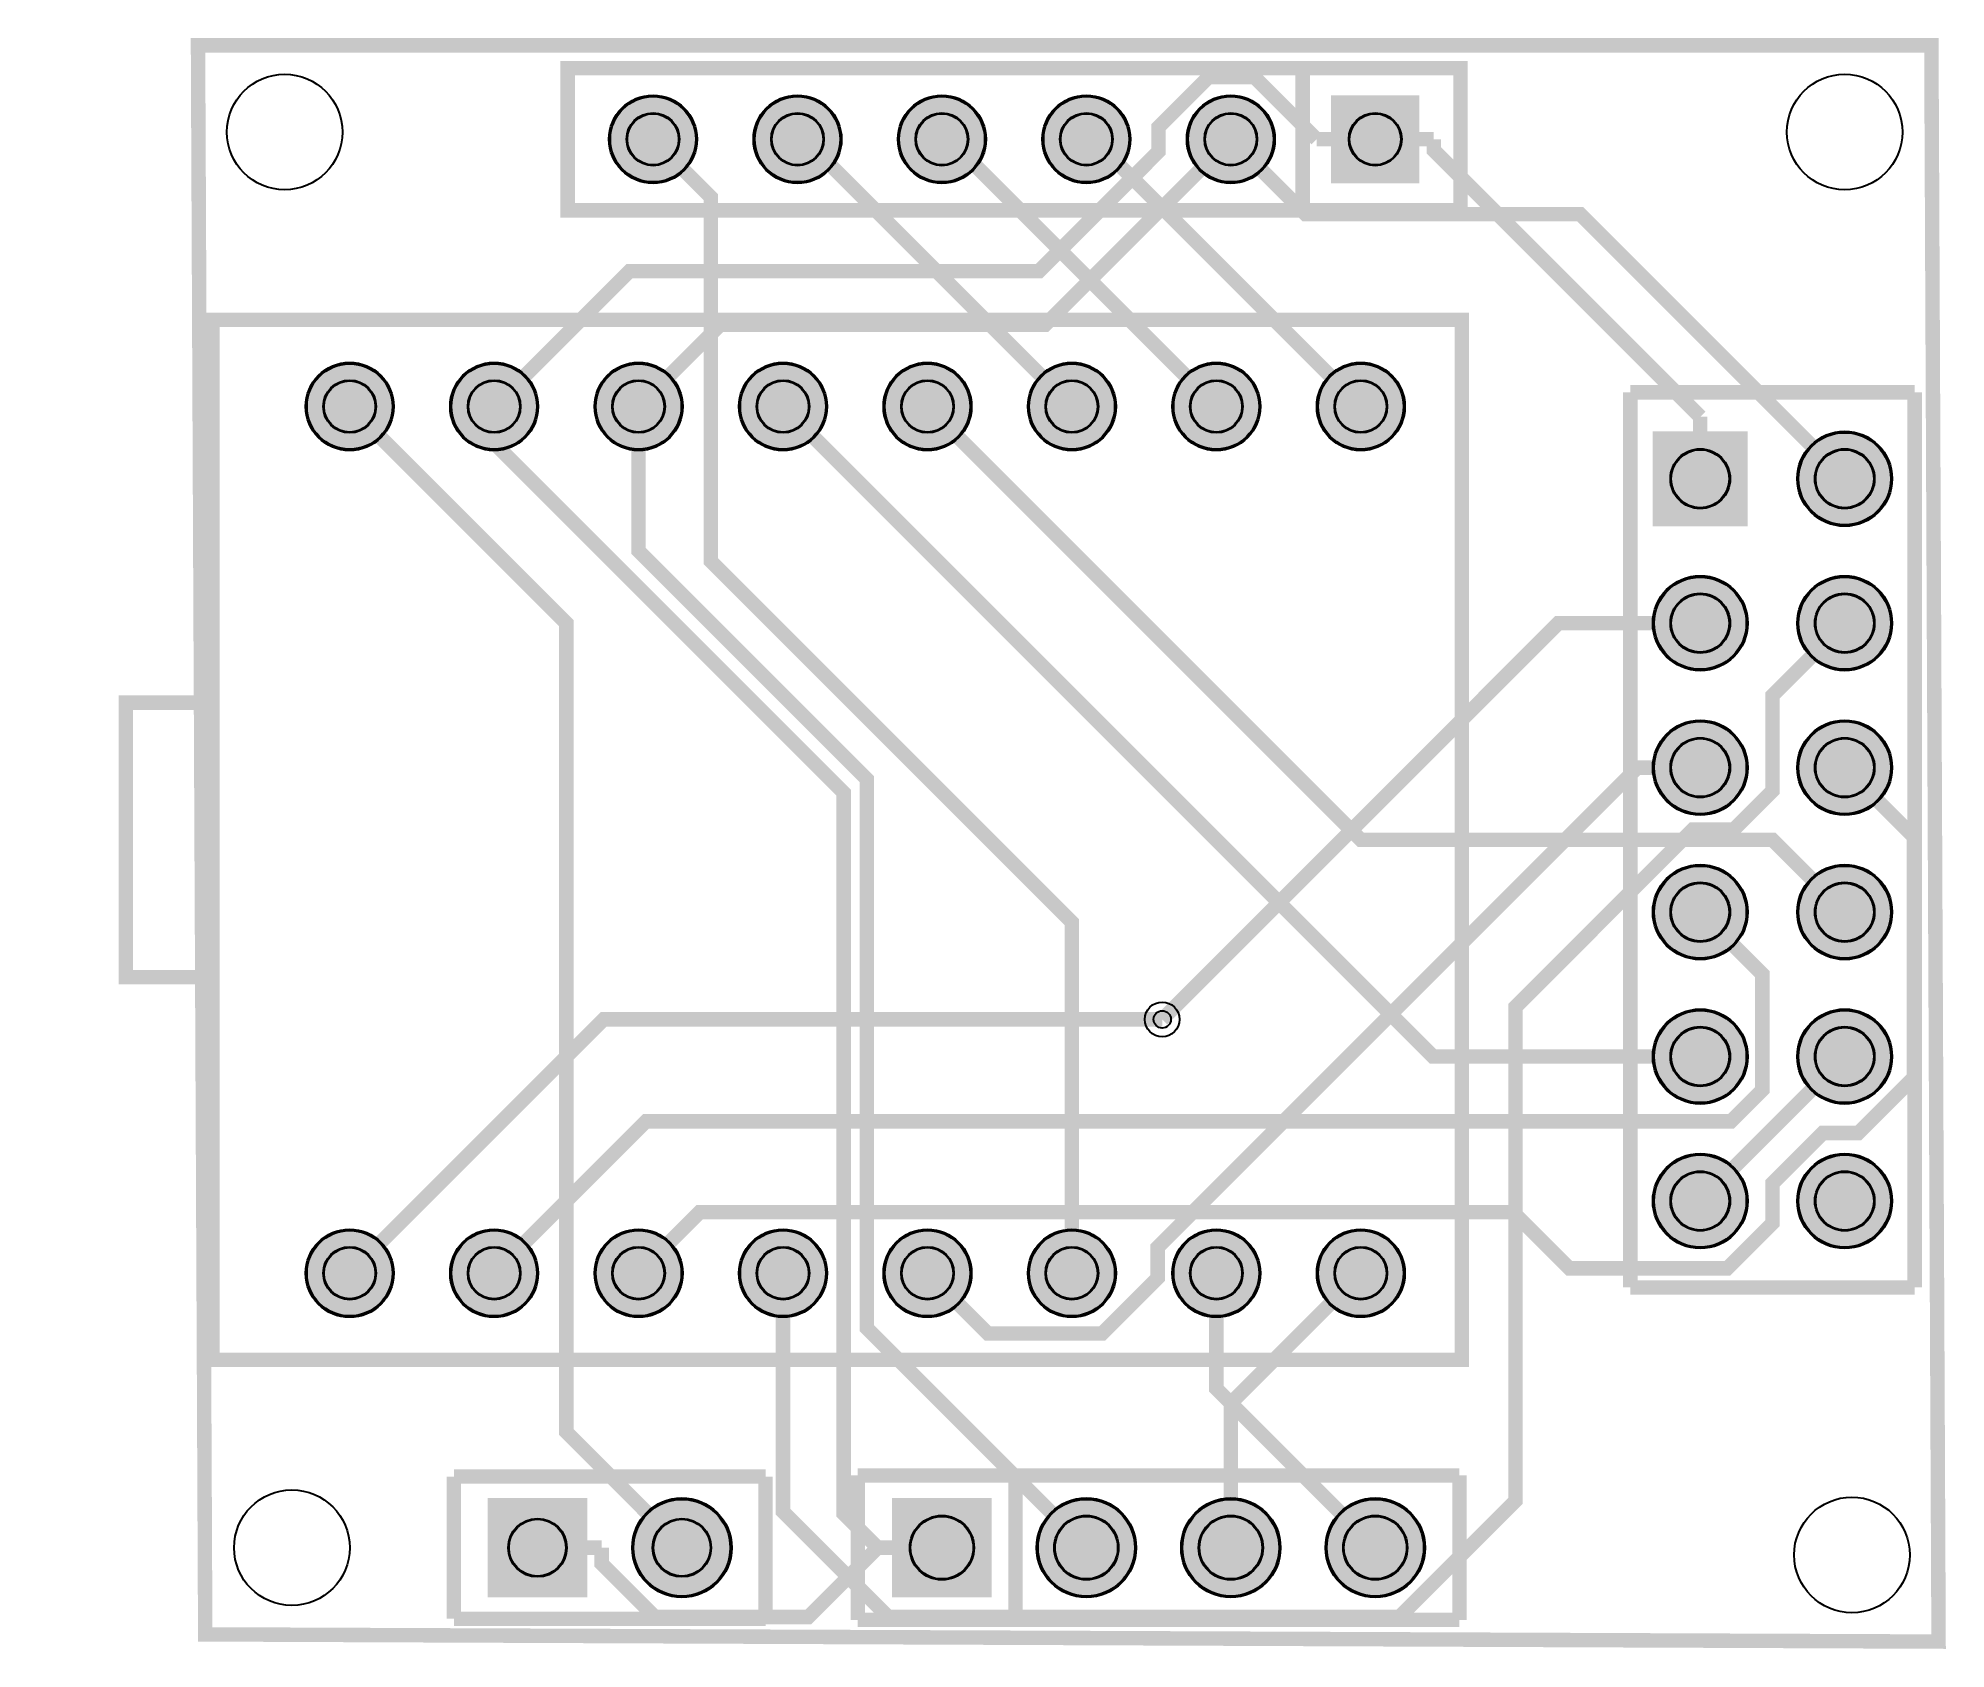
# Model space of a CAD drawing. Header units: millimetres. Extents: x 4.8 to 38.4, y 142 to 170.3.
import ezdxf

# ---------------------------------------------------------------- set-up
doc = ezdxf.new("R2010")
doc.units = ezdxf.units.MM
for name, color, linetype, true_color in [('BoardOutLine', 7, 'Continuous', 0xff00ff), ('BottomLayer', 7, 'Continuous', 0x0000ff), ('BottomSolderMaskLayer', 7, 'Continuous', 0xaa00ff), ('Hole', 7, 'Continuous', 0x222222), ('Multi-Layer', 7, 'Continuous', 0xc0c0c0), ('TopLayer', 7, 'Continuous', 0xff0000), ('TopSilkLayer', 7, 'Continuous', 0xffcc00), ('TopSolderMaskLayer', 7, 'Continuous', 0x800080)]:
    doc.layers.add(name, color=color, linetype=linetype, true_color=true_color)

msp = doc.modelspace()

# ---------------------------------------------------------------- hatches: boundary and pattern name
at = {"layer": 'BottomSolderMaskLayer'}
for points in [[(14.845631191262498, 168.52933705867417, 1), (16.3964312928627, 168.52933705867417, 1)], [(17.38563627127263, 168.52933705867417, 1), (18.936436372872834, 168.52933705867417, 1)], [(19.925641351282763, 168.52933705867417, 1), (21.476441452882966, 168.52933705867417, 1)], [(22.465646431292896, 168.52933705867417, 1), (24.0164465328931, 168.52933705867417, 1)], [(25.00565151130303, 168.52933705867417, 1), (26.55645161290323, 168.52933705867417, 1)], [(29.09644356277954, 167.7539501380079), (27.545643461179452, 167.7539501380079), (27.545643461179452, 169.30472397934034), (29.09644356277954, 169.30472397934034)], [(9.511620523241106, 163.83032766065537, 1), (11.062420624841309, 163.83032766065537, 1)], [(12.051625603251239, 163.83032766065537, 1), (13.602425704851441, 163.83032766065537, 1)], [(14.591630683261371, 163.83032766065537, 1), (16.142430784861574, 163.83032766065537, 1)], [(17.131635763271504, 163.83032766065537, 1), (18.682435864871707, 163.83032766065537, 1)], [(19.671640843281637, 163.83032766065537, 1), (21.22244094488184, 163.83032766065537, 1)], [(22.21164592329177, 163.83032766065537, 1), (23.76244602489197, 163.83032766065537, 1)], [(24.75165100330213, 163.83032766065537, 1), (26.30245110490233, 163.83032766065537, 1)], [(27.29165608331226, 163.83032766065537, 1), (28.842456184912464, 163.83032766065537, 1)], [(34.8713713549912, 163.39565460005815), (34.8713713549912, 161.72483846192551), (33.20055521685845, 161.72483846192551), (33.20055521685845, 163.39565460005815)], [(35.74067818135642, 162.5603251206503, 1), (37.411468122936306, 162.5603251206503, 1)], [(33.20067310134629, 160.02032004064006, 1), (34.87146304292617, 160.02032004064006, 1)], [(35.74067818135642, 160.02032004064006, 1), (37.411468122936306, 160.02032004064006, 1)], [(33.20067310134629, 157.48031496062993, 1), (34.87146304292617, 157.48031496062993, 1)], [(35.74067818135642, 157.48031496062993, 1), (37.411468122936306, 157.48031496062993, 1)], [(33.20067310134629, 154.9403098806198, 1), (34.87146304292617, 154.9403098806198, 1)], [(35.74067818135642, 154.9403098806198, 1), (37.411468122936306, 154.9403098806198, 1)], [(33.20067310134629, 152.40030480060966, 1), (34.87146304292617, 152.40030480060966, 1)], [(35.74067818135642, 152.40030480060966, 1), (37.411468122936306, 152.40030480060966, 1)], [(33.20067310134629, 149.86029972059941, 1), (34.87146304292617, 149.86029972059941, 1)], [(35.74067818135642, 149.86029972059941, 1), (37.411468122936306, 149.86029972059941, 1)], [(9.511620523241106, 148.59029718059435, 1), (11.062420624841309, 148.59029718059435, 1)], [(12.051625603251239, 148.59029718059435, 1), (13.602425704851441, 148.59029718059435, 1)], [(14.591630683261371, 148.59029718059435, 1), (16.142430784861574, 148.59029718059435, 1)], [(17.131635763271504, 148.59029718059435, 1), (18.682435864871707, 148.59029718059435, 1)], [(19.671640843281637, 148.59029718059435, 1), (21.22244094488184, 148.59029718059435, 1)], [(22.21164592329177, 148.59029718059435, 1), (23.76244602489197, 148.59029718059435, 1)], [(24.75165100330213, 148.59029718059435, 1), (26.30245110490233, 148.59029718059435, 1)], [(27.29165608331226, 148.59029718059435, 1), (28.842456184912464, 148.59029718059435, 1)], [(12.713640206787204, 144.63967449984239), (14.464440308387339, 144.63967449984239), (14.464440308387339, 142.88887439824214), (12.713640206787204, 142.88887439824214)], [(15.253632207264525, 143.7642875285751, 1), (17.00443230886473, 143.7642875285751, 1)], [(19.82562827175002, 144.63970065890794), (21.57645453241571, 144.63970065890794), (21.57645453241571, 142.88887439824214), (19.82562827175002, 142.88887439824214)], [(22.365646431292895, 143.7642875285751, 1), (24.1164465328931, 143.7642875285751, 1)], [(24.905651511303027, 143.7642875285751, 1), (26.656451612903233, 143.7642875285751, 1)], [(27.44565659131316, 143.7642875285751, 1), (29.196456692913365, 143.7642875285751, 1)]]:
    msp.add_hatch(color=256, dxfattribs=at).paths.add_polyline_path(points)
at = {"layer": 'Multi-Layer'}
for points in [[(14.8710312420626, 168.52933705867417, 1), (16.3710312420626, 168.52933705867417, 1)], [(17.411036322072732, 168.52933705867417, 1), (18.911036322072732, 168.52933705867417, 1)], [(19.951041402082865, 168.52933705867417, 1), (21.451041402082865, 168.52933705867417, 1)], [(22.491046482092997, 168.52933705867417, 1), (23.991046482092997, 168.52933705867417, 1)], [(25.03105156210313, 168.52933705867417, 1), (26.53105156210313, 168.52933705867417, 1)], [(29.071043942087954, 167.7793497586996), (27.571043942087954, 167.7793497586996), (27.571043942087954, 169.27932435864875), (29.071043942087954, 169.27932435864875)], [(9.537020574041208, 163.83032766065537, 1), (11.037020574041208, 163.83032766065537, 1)], [(12.07702565405134, 163.83032766065537, 1), (13.57702565405134, 163.83032766065537, 1)], [(14.617030734061473, 163.83032766065537, 1), (16.117030734061473, 163.83032766065537, 1)], [(17.157035814071605, 163.83032766065537, 1), (18.657035814071605, 163.83032766065537, 1)], [(19.697040894081738, 163.83032766065537, 1), (21.197040894081738, 163.83032766065537, 1)], [(22.23704597409187, 163.83032766065537, 1), (23.73704597409187, 163.83032766065537, 1)], [(24.77705105410223, 163.83032766065537, 1), (26.27705105410223, 163.83032766065537, 1)], [(27.317056134112363, 163.83032766065537, 1), (28.817056134112363, 163.83032766065537, 1)], [(34.84597409194839, 163.3702565405132), (34.84597409194839, 161.75024130048257), (33.22595885191777, 161.75024130048257), (33.22595885191777, 163.3702565405132)], [(35.766078232156524, 162.5603251206503, 1), (37.386068072136204, 162.5603251206503, 1)], [(33.22607315214639, 160.02032004064006, 1), (34.84606299212607, 160.02032004064006, 1)], [(35.766078232156524, 160.02032004064006, 1), (37.386068072136204, 160.02032004064006, 1)], [(33.22607315214639, 157.48031496062993, 1), (34.84606299212607, 157.48031496062993, 1)], [(35.766078232156524, 157.48031496062993, 1), (37.386068072136204, 157.48031496062993, 1)], [(33.22607315214639, 154.9403098806198, 1), (34.84606299212607, 154.9403098806198, 1)], [(35.766078232156524, 154.9403098806198, 1), (37.386068072136204, 154.9403098806198, 1)], [(33.22607315214639, 152.40030480060966, 1), (34.84606299212607, 152.40030480060966, 1)], [(35.766078232156524, 152.40030480060966, 1), (37.386068072136204, 152.40030480060966, 1)], [(33.22607315214639, 149.86029972059941, 1), (34.84606299212607, 149.86029972059941, 1)], [(35.766078232156524, 149.86029972059941, 1), (37.386068072136204, 149.86029972059941, 1)], [(9.537020574041208, 148.59029718059435, 1), (11.037020574041208, 148.59029718059435, 1)], [(12.07702565405134, 148.59029718059435, 1), (13.57702565405134, 148.59029718059435, 1)], [(14.617030734061473, 148.59029718059435, 1), (16.117030734061473, 148.59029718059435, 1)], [(17.157035814071605, 148.59029718059435, 1), (18.657035814071605, 148.59029718059435, 1)], [(19.697040894081738, 148.59029718059435, 1), (21.197040894081738, 148.59029718059435, 1)], [(22.23704597409187, 148.59029718059435, 1), (23.73704597409187, 148.59029718059435, 1)], [(24.77705105410223, 148.59029718059435, 1), (26.27705105410223, 148.59029718059435, 1)], [(27.317056134112363, 148.59029718059435, 1), (28.817056134112363, 148.59029718059435, 1)], [(12.739039878079893, 144.6142748285497), (14.439039878079711, 144.6142748285497), (14.439039878079711, 142.91427482854965), (12.739039878079893, 142.91427482854965)], [(15.279032258064627, 143.7642875285751, 1), (16.979032258064628, 143.7642875285751, 1)], [(19.85102870205742, 144.61430022860054), (21.551054102108083, 144.61430022860054), (21.551054102108083, 142.91427482854965), (19.85102870205742, 142.91427482854965)], [(22.391046482092996, 143.7642875285751, 1), (24.091046482093, 143.7642875285751, 1)], [(24.93105156210313, 143.7642875285751, 1), (26.63105156210313, 143.7642875285751, 1)], [(27.47105664211326, 143.7642875285751, 1), (29.171056642113264, 143.7642875285751, 1)]]:
    msp.add_hatch(color=256, dxfattribs=at).paths.add_polyline_path(points)
at = {"layer": 'TopSolderMaskLayer'}
for points in [[(14.845631191262498, 168.52933705867417, 1), (16.3964312928627, 168.52933705867417, 1)], [(17.38563627127263, 168.52933705867417, 1), (18.936436372872834, 168.52933705867417, 1)], [(19.925641351282763, 168.52933705867417, 1), (21.476441452882966, 168.52933705867417, 1)], [(22.465646431292896, 168.52933705867417, 1), (24.0164465328931, 168.52933705867417, 1)], [(25.00565151130303, 168.52933705867417, 1), (26.55645161290323, 168.52933705867417, 1)], [(29.09644356277954, 167.7539501380079), (27.545643461179452, 167.7539501380079), (27.545643461179452, 169.30472397934034), (29.09644356277954, 169.30472397934034)], [(9.511620523241106, 163.83032766065537, 1), (11.062420624841309, 163.83032766065537, 1)], [(12.051625603251239, 163.83032766065537, 1), (13.602425704851441, 163.83032766065537, 1)], [(14.591630683261371, 163.83032766065537, 1), (16.142430784861574, 163.83032766065537, 1)], [(17.131635763271504, 163.83032766065537, 1), (18.682435864871707, 163.83032766065537, 1)], [(19.671640843281637, 163.83032766065537, 1), (21.22244094488184, 163.83032766065537, 1)], [(22.21164592329177, 163.83032766065537, 1), (23.76244602489197, 163.83032766065537, 1)], [(24.75165100330213, 163.83032766065537, 1), (26.30245110490233, 163.83032766065537, 1)], [(27.29165608331226, 163.83032766065537, 1), (28.842456184912464, 163.83032766065537, 1)], [(34.8713713549912, 163.39565460005815), (34.8713713549912, 161.72483846192551), (33.20055521685845, 161.72483846192551), (33.20055521685845, 163.39565460005815)], [(35.74067818135642, 162.5603251206503, 1), (37.411468122936306, 162.5603251206503, 1)], [(33.20067310134629, 160.02032004064006, 1), (34.87146304292617, 160.02032004064006, 1)], [(35.74067818135642, 160.02032004064006, 1), (37.411468122936306, 160.02032004064006, 1)], [(33.20067310134629, 157.48031496062993, 1), (34.87146304292617, 157.48031496062993, 1)], [(35.74067818135642, 157.48031496062993, 1), (37.411468122936306, 157.48031496062993, 1)], [(33.20067310134629, 154.9403098806198, 1), (34.87146304292617, 154.9403098806198, 1)], [(35.74067818135642, 154.9403098806198, 1), (37.411468122936306, 154.9403098806198, 1)], [(33.20067310134629, 152.40030480060966, 1), (34.87146304292617, 152.40030480060966, 1)], [(35.74067818135642, 152.40030480060966, 1), (37.411468122936306, 152.40030480060966, 1)], [(33.20067310134629, 149.86029972059941, 1), (34.87146304292617, 149.86029972059941, 1)], [(35.74067818135642, 149.86029972059941, 1), (37.411468122936306, 149.86029972059941, 1)], [(9.511620523241106, 148.59029718059435, 1), (11.062420624841309, 148.59029718059435, 1)], [(12.051625603251239, 148.59029718059435, 1), (13.602425704851441, 148.59029718059435, 1)], [(14.591630683261371, 148.59029718059435, 1), (16.142430784861574, 148.59029718059435, 1)], [(17.131635763271504, 148.59029718059435, 1), (18.682435864871707, 148.59029718059435, 1)], [(19.671640843281637, 148.59029718059435, 1), (21.22244094488184, 148.59029718059435, 1)], [(22.21164592329177, 148.59029718059435, 1), (23.76244602489197, 148.59029718059435, 1)], [(24.75165100330213, 148.59029718059435, 1), (26.30245110490233, 148.59029718059435, 1)], [(27.29165608331226, 148.59029718059435, 1), (28.842456184912464, 148.59029718059435, 1)], [(12.713640206787204, 144.63967449984239), (14.464440308387339, 144.63967449984239), (14.464440308387339, 142.88887439824214), (12.713640206787204, 142.88887439824214)], [(15.253632207264525, 143.7642875285751, 1), (17.00443230886473, 143.7642875285751, 1)], [(19.82562827175002, 144.63970065890794), (21.57645453241571, 144.63970065890794), (21.57645453241571, 142.88887439824214), (19.82562827175002, 142.88887439824214)], [(22.365646431292895, 143.7642875285751, 1), (24.1164465328931, 143.7642875285751, 1)], [(24.905651511303027, 143.7642875285751, 1), (26.656451612903233, 143.7642875285751, 1)], [(27.44565659131316, 143.7642875285751, 1), (29.196456692913365, 143.7642875285751, 1)]]:
    msp.add_hatch(color=256, dxfattribs=at).paths.add_polyline_path(points)

# ---------------------------------------------------------------- linework, layer by layer
at = {"layer": 'BoardOutLine', "const_width": 0.25400050800101603}
msp.add_lwpolyline([(7.620015240030398, 170.1803403606807), (38.100076200152444, 170.1803403606807), (38.22707645415289, 142.11328422656845), (7.747015494031075, 142.24028448056902), (7.620015240030398, 170.1803403606807)], close=True, dxfattribs=at)
at = {"layer": 'BottomLayer', "const_width": 0.25400050800101603}
for points in [[(22.98704597409187, 148.59029718059435), (22.98704597409187, 154.76276352552702), (16.637033274066653, 161.11277622555247), (16.637033274066653, 167.51333502667012), (15.6210312420626, 168.52933705867417)], [(22.98704597409187, 163.83032766065537), (18.288036576073182, 168.52933705867417), (18.161036322072732, 168.52933705867417)], [(25.52705105410223, 163.83032766065537), (20.828041656083315, 168.52933705867417), (20.701041402082865, 168.52933705867417)], [(28.067056134112363, 163.83032766065537), (23.368046736093447, 168.52933705867417), (23.241046482092997, 168.52933705867417)], [(28.321056642113263, 168.52933705867417), (29.35026670053344, 168.52933705867417)], [(34.03606807213623, 163.64947929895868), (29.35026670053344, 168.33528067056136), (29.35026670053344, 168.52933705867417)], [(16.129032258064626, 143.7642875285751), (14.097028194056293, 145.7962915925832), (14.097028194056293, 160.02032004064006), (10.287020574041208, 163.83032766065537)], [(19.572009144018466, 143.7642875285751), (18.97358394716798, 144.36271272542558), (18.97358394716798, 157.03962407924814), (12.82702565405134, 163.18618237236478), (12.82702565405134, 163.83032766065537)], [(15.367030734061473, 163.83032766065537), (15.367030734061473, 161.2913385826772), (19.381508763017564, 157.27686055372112), (19.381508763017564, 147.62382524765053), (23.241046482092997, 143.7642875285751)], [(34.03606807213623, 162.5603251206503), (34.03606807213623, 163.64947929895868)], [(17.907035814071605, 148.59029718059435), (17.907035814071605, 144.39624079248154), (19.756921513843054, 142.5463550927102), (28.746507493015088, 142.5463550927102), (30.788671577343166, 144.5885191770384), (30.788671577343166, 153.27381254762508), (33.904241808483675, 156.3893827787656), (34.624841249682504, 156.3893827787656), (35.306070612141184, 157.0706121412244), (35.306070612141184, 158.750317500635), (36.576073152146364, 160.02032004064006)], [(34.03606807213623, 160.02032004064006), (31.54076708153434, 160.02032004064006), (24.574549149098402, 153.05410210820423)], [(20.447040894081738, 148.59029718059435), (21.506985013970052, 147.53035306070615), (23.518669037337986, 147.53035306070615), (24.49555499111011, 148.50723901447805), (24.49555499111011, 149.04749809499629), (32.92837185674375, 157.48031496062993), (34.03606807213623, 157.48031496062993)], [(34.03606807213623, 149.86029972059941), (36.576073152146364, 152.40030480060966)], [(28.321056642113263, 143.7642875285751), (25.52705105410223, 146.55829311658624), (25.52705105410223, 148.59029718059435)], [(20.701041402082865, 143.7642875285751), (19.572009144018466, 143.7642875285751)]]:
    msp.add_lwpolyline(points, dxfattribs=at)
at = {"layer": 'BottomSolderMaskLayer'}
for centre, radius in [((15.6210312420626, 168.52933705867417), 0.7754000508001018), ((18.161036322072732, 168.52933705867417), 0.7754000508001018), ((20.701041402082865, 168.52933705867417), 0.7754000508001018), ((23.241046482092997, 168.52933705867417), 0.7754000508001018), ((25.78105156210313, 168.52933705867417), 0.7754000508001018), ((15.6210312420626, 168.52933705867417), 0.4652531606138482), ((18.161036322072732, 168.52933705867417), 0.4652531606138482), ((20.701041402082865, 168.52933705867417), 0.4652531606138482), ((23.241046482092997, 168.52933705867417), 0.4652531606138482), ((25.78105156210313, 168.52933705867417), 0.4652531606138482), ((28.321056642113263, 168.52933705867417), 0.4652531606138482), ((10.287020574041208, 163.83032766065537), 0.7754000508001018), ((12.82702565405134, 163.83032766065537), 0.7754000508001018), ((15.367030734061473, 163.83032766065537), 0.7754000508001018), ((17.907035814071605, 163.83032766065537), 0.7754000508001018), ((20.447040894081738, 163.83032766065537), 0.7754000508001018), ((22.98704597409187, 163.83032766065537), 0.7754000508001018), ((25.52705105410223, 163.83032766065537), 0.7754000508001018), ((28.067056134112363, 163.83032766065537), 0.7754000508001018), ((10.287020574041208, 163.83032766065537), 0.4652531606138482), ((12.82702565405134, 163.83032766065537), 0.4652531606138482), ((15.367030734061473, 163.83032766065537), 0.4652531606138482), ((17.907035814071605, 163.83032766065537), 0.4652531606138482), ((20.447040894081738, 163.83032766065537), 0.4652531606138482), ((22.98704597409187, 163.83032766065537), 0.4652531606138482), ((25.52705105410223, 163.83032766065537), 0.4652531606138482), ((28.067056134112363, 163.83032766065537), 0.4652531606138482), ((36.576073152146364, 162.5603251206503), 0.8353949707899417), ((34.03596647193308, 162.56024892049788), 0.5260005838439373), ((36.57597155194321, 162.56024892049788), 0.5260005838439373), ((34.03606807213623, 160.02032004064006), 0.8353949707899417), ((36.576073152146364, 160.02032004064006), 0.8353949707899417), ((34.03596647193308, 160.02024384048764), 0.5260005838439373), ((36.57597155194321, 160.02024384048764), 0.5260005838439373), ((34.03606807213623, 157.48031496062993), 0.8353949707899417), ((34.03596647193308, 157.4802387604775), 0.5260005838439373), ((36.576073152146364, 157.48031496062993), 0.8353949707899417), ((36.57597155194321, 157.4802387604775), 0.5260005838439373), ((34.03606807213623, 154.9403098806198), 0.8353949707899417), ((36.576073152146364, 154.9403098806198), 0.8353949707899417), ((34.03596647193308, 154.94023368046737), 0.5260005838439373), ((36.57597155194321, 154.94023368046737), 0.5260005838439373), ((34.03606807213623, 152.40030480060966), 0.8353949707899417), ((36.576073152146364, 152.40030480060966), 0.8353949707899417), ((34.03596647193308, 152.40022860045724), 0.5260005838439373), ((36.57597155194321, 152.40022860045724), 0.5260005838439373), ((34.03606807213623, 149.86029972059941), 0.8353949707899417), ((36.576073152146364, 149.86029972059941), 0.8353949707899417), ((34.03596647193308, 149.860223520447), 0.5260005838439373), ((36.57597155194321, 149.860223520447), 0.5260005838439373), ((10.287020574041208, 148.59029718059435), 0.7754000508001018), ((12.82702565405134, 148.59029718059435), 0.7754000508001018), ((15.367030734061473, 148.59029718059435), 0.7754000508001018), ((17.907035814071605, 148.59029718059435), 0.7754000508001018), ((20.447040894081738, 148.59029718059435), 0.7754000508001018), ((22.98704597409187, 148.59029718059435), 0.7754000508001018), ((25.52705105410223, 148.59029718059435), 0.7754000508001018), ((28.067056134112363, 148.59029718059435), 0.7754000508001018), ((10.287020574041208, 148.59029718059435), 0.4652531606138482), ((12.82702565405134, 148.59029718059435), 0.4652531606138482), ((15.367030734061473, 148.59029718059435), 0.4652531606138482), ((17.907035814071605, 148.59029718059435), 0.4652531606138482), ((20.447040894081738, 148.59029718059435), 0.4652531606138482), ((22.98704597409187, 148.59029718059435), 0.4652531606138482), ((25.52705105410223, 148.59029718059435), 0.4652531606138482), ((28.067056134112363, 148.59029718059435), 0.4652531606138482), ((16.129032258064626, 143.7642875285751), 0.8754000508001016), ((23.241046482092997, 143.7642875285751), 0.8754000508001016), ((25.78105156210313, 143.7642875285751), 0.8754000508001016), ((28.321056642113263, 143.7642875285751), 0.8754000508001016), ((13.589027178054266, 143.7642875285751), 0.5149412063530009), ((16.129032258064626, 143.7642875285751), 0.5149412063530009), ((20.701041402082865, 143.7642875285751), 0.5664484065211015), ((23.241046482092997, 143.7642875285751), 0.5664484065211015), ((25.78105156210313, 143.7642875285751), 0.5664484065211015), ((28.321056642113263, 143.7642875285751), 0.5664484065211015)]:
    msp.add_circle(centre, radius, dxfattribs=at)
at = {"layer": 'Hole'}
msp.add_circle((24.574549149098402, 153.05410210820423), 0.15250190500381003, dxfattribs=at)
at = {"layer": 'Multi-Layer'}
for centre, radius in [((9.144018288036705, 168.65633731267462), 1.0160020320040641), ((36.576073152146364, 168.65633731267462), 1.0160020320040641), ((15.6210312420626, 168.52933705867417), 0.7500000000000001), ((18.161036322072732, 168.52933705867417), 0.7500000000000001), ((20.701041402082865, 168.52933705867417), 0.7500000000000001), ((23.241046482092997, 168.52933705867417), 0.7500000000000001), ((25.78105156210313, 168.52933705867417), 0.7500000000000001), ((15.6210312420626, 168.52933705867417), 0.4500127000254001), ((18.161036322072732, 168.52933705867417), 0.4500127000254001), ((20.701041402082865, 168.52933705867417), 0.4500127000254001), ((23.241046482092997, 168.52933705867417), 0.4500127000254001), ((25.78105156210313, 168.52933705867417), 0.4500127000254001), ((28.321056642113263, 168.52933705867417), 0.4500127000254001), ((10.287020574041208, 163.83032766065537), 0.7500000000000001), ((12.82702565405134, 163.83032766065537), 0.7500000000000001), ((15.367030734061473, 163.83032766065537), 0.7500000000000001), ((17.907035814071605, 163.83032766065537), 0.7500000000000001), ((20.447040894081738, 163.83032766065537), 0.7500000000000001), ((22.98704597409187, 163.83032766065537), 0.7500000000000001), ((25.52705105410223, 163.83032766065537), 0.7500000000000001), ((28.067056134112363, 163.83032766065537), 0.7500000000000001), ((10.287020574041208, 163.83032766065537), 0.4500127000254001), ((12.82702565405134, 163.83032766065537), 0.4500127000254001), ((15.367030734061473, 163.83032766065537), 0.4500127000254001), ((17.907035814071605, 163.83032766065537), 0.4500127000254001), ((20.447040894081738, 163.83032766065537), 0.4500127000254001), ((22.98704597409187, 163.83032766065537), 0.4500127000254001), ((25.52705105410223, 163.83032766065537), 0.4500127000254001), ((28.067056134112363, 163.83032766065537), 0.4500127000254001), ((36.576073152146364, 162.5603251206503), 0.8099949199898401), ((34.03596647193308, 162.56024892049788), 0.51000762001524), ((36.57597155194321, 162.56024892049788), 0.51000762001524), ((34.03606807213623, 160.02032004064006), 0.8099949199898401), ((36.576073152146364, 160.02032004064006), 0.8099949199898401), ((34.03596647193308, 160.02024384048764), 0.51000762001524), ((36.57597155194321, 160.02024384048764), 0.51000762001524), ((34.03606807213623, 157.48031496062993), 0.8099949199898401), ((36.576073152146364, 157.48031496062993), 0.8099949199898401), ((34.03596647193308, 157.4802387604775), 0.51000762001524), ((36.57597155194321, 157.4802387604775), 0.51000762001524), ((34.03606807213623, 154.9403098806198), 0.8099949199898401), ((36.576073152146364, 154.9403098806198), 0.8099949199898401), ((34.03596647193308, 154.94023368046737), 0.51000762001524), ((36.57597155194321, 154.94023368046737), 0.51000762001524), ((24.574549149098402, 153.05410210820423), 0.30500381000762006), ((34.03606807213623, 152.40030480060966), 0.8099949199898401), ((36.576073152146364, 152.40030480060966), 0.8099949199898401), ((34.03596647193308, 152.40022860045724), 0.51000762001524), ((36.57597155194321, 152.40022860045724), 0.51000762001524), ((34.03606807213623, 149.86029972059941), 0.8099949199898401), ((36.576073152146364, 149.86029972059941), 0.8099949199898401), ((34.03596647193308, 149.860223520447), 0.51000762001524), ((36.57597155194321, 149.860223520447), 0.51000762001524), ((10.287020574041208, 148.59029718059435), 0.7500000000000001), ((12.82702565405134, 148.59029718059435), 0.7500000000000001), ((15.367030734061473, 148.59029718059435), 0.7500000000000001), ((17.907035814071605, 148.59029718059435), 0.7500000000000001), ((20.447040894081738, 148.59029718059435), 0.7500000000000001), ((22.98704597409187, 148.59029718059435), 0.7500000000000001), ((25.52705105410223, 148.59029718059435), 0.7500000000000001), ((28.067056134112363, 148.59029718059435), 0.7500000000000001), ((10.287020574041208, 148.59029718059435), 0.4500127000254001), ((12.82702565405134, 148.59029718059435), 0.4500127000254001), ((15.367030734061473, 148.59029718059435), 0.4500127000254001), ((17.907035814071605, 148.59029718059435), 0.4500127000254001), ((20.447040894081738, 148.59029718059435), 0.4500127000254001), ((22.98704597409187, 148.59029718059435), 0.4500127000254001), ((25.52705105410223, 148.59029718059435), 0.4500127000254001), ((28.067056134112363, 148.59029718059435), 0.4500127000254001), ((9.271018542037154, 143.7642875285751), 1.0160020320040641), ((16.129032258064626, 143.7642875285751), 0.8500000000000001), ((23.241046482092997, 143.7642875285751), 0.8500000000000001), ((25.78105156210313, 143.7642875285751), 0.8500000000000001), ((28.321056642113263, 143.7642875285751), 0.8500000000000001), ((36.703073406146814, 143.63728727457453), 1.0160020320040641), ((13.589027178054266, 143.7642875285751), 0.5), ((16.129032258064626, 143.7642875285751), 0.5), ((20.701041402082865, 143.7642875285751), 0.5500127000254001), ((23.241046482092997, 143.7642875285751), 0.5500127000254001), ((25.78105156210313, 143.7642875285751), 0.5500127000254001), ((28.321056642113263, 143.7642875285751), 0.5500127000254001)]:
    msp.add_circle(centre, radius, dxfattribs=at)
at = {"layer": 'TopLayer', "const_width": 0.25400050800101603}
for points in [[(27.291846583693314, 168.52933705867417), (26.19888239776492, 169.62230124460245), (25.39116078232155, 169.62230124460245), (24.511049022098177, 168.74218948437908), (24.511049022098177, 168.31369062738122), (22.40640081280162, 166.20904241808478), (15.205740411480747, 166.20904241808478), (12.82702565405134, 163.83032766065537)], [(15.367030734061473, 163.83032766065537), (16.805943611887187, 165.26924053848109), (22.520955041910156, 165.26924053848109), (25.78105156210313, 168.52933705867417)], [(36.576073152146364, 162.5603251206503), (31.925831851663816, 167.21056642113285), (27.09982219964445, 167.21056642113285), (25.78105156210313, 168.52933705867417)], [(28.321056642113263, 168.52933705867417), (27.291846583693314, 168.52933705867417)], [(34.03606807213623, 152.40030480060966), (29.337058674117316, 152.40030480060966), (17.907035814071605, 163.83032766065537)], [(36.576073152146364, 154.9403098806198), (35.306070612141184, 156.21031242062486), (28.067056134112363, 156.21031242062486), (20.447040894081738, 163.83032766065537)], [(36.576073152146364, 157.48031496062993), (37.79400558801126, 156.26238252476503), (37.79400558801126, 152.0330200660402), (36.817373634747355, 151.05638811277618), (36.191262382524656, 151.05638811277618), (35.306070612141184, 150.1711963423927), (35.306070612141184, 149.47040894081795), (34.5130810261619, 148.67741935483866), (31.732537465074756, 148.67741935483866), (30.74447548895114, 149.66548133096273), (16.44221488442986, 149.66548133096273), (15.367030734061473, 148.59029718059435)], [(34.03606807213623, 154.9403098806198), (35.12700025400045, 153.84937769875546), (35.12700025400045, 151.81127762255528), (34.57658115316235, 151.26085852171707), (15.49758699517406, 151.26085852171707), (12.82702565405134, 148.59029718059435)], [(24.574549149098402, 153.05410210820423), (14.75082550165098, 153.05410210820423), (10.287020574041208, 148.59029718059435)], [(25.78105156210313, 143.7642875285751), (25.78105156210313, 146.30429260858523), (28.067056134112363, 148.59029718059435)], [(13.589027178054266, 143.7642875285751), (14.718313436626886, 143.7642875285751)], [(14.718313436626886, 143.7642875285751), (14.718313436626886, 143.482092964186), (15.65405130810268, 142.5463550927102), (18.35407670815357, 142.5463550927102), (19.572009144018466, 143.7642875285751)], [(20.701041402082865, 143.7642875285751), (19.572009144018466, 143.7642875285751)]]:
    msp.add_lwpolyline(points, dxfattribs=at)
at = {"layer": 'TopSilkLayer', "const_width": 0.25400050800101603}
for points in [[(29.821031242062418, 167.6293370586742), (29.821031242062418, 167.27934975869948), (14.1210312420626, 167.27934975869948), (14.1210312420626, 169.77932435864875), (29.821031242062418, 169.77932435864875), (29.821031242062418, 167.57934975869955)], [(27.045440690881378, 167.27934975869948), (27.045440690881378, 169.77932435864875)], [(32.80594361188719, 148.3402590805182), (32.80594361188719, 164.0802133604268)], [(32.80594361188719, 164.0802133604268), (37.80596901193803, 164.0802133604268)], [(37.80596901193803, 148.3402590805182), (37.80596901193803, 164.0802133604268)], [(37.80596901193803, 148.3402590805182), (32.80594361188719, 148.3402590805182)], [(12.119024638049268, 145.0142748285498), (17.599034798069624, 145.0142748285498)], [(12.119024638049268, 142.51427482854967), (12.119024638049268, 145.0142748285498)], [(17.599034798069624, 145.0142748285498), (17.599034798069624, 142.51427482854967)], [(19.22103124206251, 145.03429006858016), (29.80106680213362, 145.03429006858016)], [(19.22103124206251, 145.03429006858016), (19.22103124206251, 142.49428498857003)], [(21.994564389128755, 145.03429006858016), (21.994564389128755, 142.49428498857003)], [(29.80106680213362, 145.03429006858016), (29.80106680213362, 142.49428498857003)], [(17.599034798069624, 142.51427482854967), (12.119024638049268, 142.51427482854967)], [(19.22103124206251, 142.49428498857003), (29.80106680213362, 142.49428498857003)]]:
    msp.add_lwpolyline(points, dxfattribs=at)
for points in [[(7.874015748031525, 147.06629413258827), (7.874015748031525, 165.35433070866145), (29.845059690119342, 165.35433070866145), (29.845059690119342, 147.06629413258827), (7.874015748031525, 147.06629413258827)], [(6.350012700025445, 153.79730759461518), (6.350012700025445, 158.62331724663454), (7.874015748031525, 158.62331724663454), (7.874015748031525, 153.79730759461518), (6.350012700025445, 153.79730759461518)]]:
    msp.add_lwpolyline(points, close=True, dxfattribs=at)
at = {"layer": 'TopSolderMaskLayer'}
for centre, radius in [((15.6210312420626, 168.52933705867417), 0.7754000508001018), ((18.161036322072732, 168.52933705867417), 0.7754000508001018), ((20.701041402082865, 168.52933705867417), 0.7754000508001018), ((23.241046482092997, 168.52933705867417), 0.7754000508001018), ((25.78105156210313, 168.52933705867417), 0.7754000508001018), ((15.6210312420626, 168.52933705867417), 0.4652531606138482), ((18.161036322072732, 168.52933705867417), 0.4652531606138482), ((20.701041402082865, 168.52933705867417), 0.4652531606138482), ((23.241046482092997, 168.52933705867417), 0.4652531606138482), ((25.78105156210313, 168.52933705867417), 0.4652531606138482), ((28.321056642113263, 168.52933705867417), 0.4652531606138482), ((10.287020574041208, 163.83032766065537), 0.7754000508001018), ((12.82702565405134, 163.83032766065537), 0.7754000508001018), ((15.367030734061473, 163.83032766065537), 0.7754000508001018), ((17.907035814071605, 163.83032766065537), 0.7754000508001018), ((20.447040894081738, 163.83032766065537), 0.7754000508001018), ((22.98704597409187, 163.83032766065537), 0.7754000508001018), ((25.52705105410223, 163.83032766065537), 0.7754000508001018), ((28.067056134112363, 163.83032766065537), 0.7754000508001018), ((10.287020574041208, 163.83032766065537), 0.4652531606138482), ((12.82702565405134, 163.83032766065537), 0.4652531606138482), ((15.367030734061473, 163.83032766065537), 0.4652531606138482), ((17.907035814071605, 163.83032766065537), 0.4652531606138482), ((20.447040894081738, 163.83032766065537), 0.4652531606138482), ((22.98704597409187, 163.83032766065537), 0.4652531606138482), ((25.52705105410223, 163.83032766065537), 0.4652531606138482), ((28.067056134112363, 163.83032766065537), 0.4652531606138482), ((36.576073152146364, 162.5603251206503), 0.8353949707899417), ((34.03596647193308, 162.56024892049788), 0.5260005838439373), ((36.57597155194321, 162.56024892049788), 0.5260005838439373), ((34.03606807213623, 160.02032004064006), 0.8353949707899417), ((36.576073152146364, 160.02032004064006), 0.8353949707899417), ((34.03596647193308, 160.02024384048764), 0.5260005838439373), ((36.57597155194321, 160.02024384048764), 0.5260005838439373), ((34.03606807213623, 157.48031496062993), 0.8353949707899417), ((34.03596647193308, 157.4802387604775), 0.5260005838439373), ((36.576073152146364, 157.48031496062993), 0.8353949707899417), ((36.57597155194321, 157.4802387604775), 0.5260005838439373), ((34.03606807213623, 154.9403098806198), 0.8353949707899417), ((36.576073152146364, 154.9403098806198), 0.8353949707899417), ((34.03596647193308, 154.94023368046737), 0.5260005838439373), ((36.57597155194321, 154.94023368046737), 0.5260005838439373), ((34.03606807213623, 152.40030480060966), 0.8353949707899417), ((36.576073152146364, 152.40030480060966), 0.8353949707899417), ((34.03596647193308, 152.40022860045724), 0.5260005838439373), ((36.57597155194321, 152.40022860045724), 0.5260005838439373), ((34.03606807213623, 149.86029972059941), 0.8353949707899417), ((36.576073152146364, 149.86029972059941), 0.8353949707899417), ((34.03596647193308, 149.860223520447), 0.5260005838439373), ((36.57597155194321, 149.860223520447), 0.5260005838439373), ((10.287020574041208, 148.59029718059435), 0.7754000508001018), ((12.82702565405134, 148.59029718059435), 0.7754000508001018), ((15.367030734061473, 148.59029718059435), 0.7754000508001018), ((17.907035814071605, 148.59029718059435), 0.7754000508001018), ((20.447040894081738, 148.59029718059435), 0.7754000508001018), ((22.98704597409187, 148.59029718059435), 0.7754000508001018), ((25.52705105410223, 148.59029718059435), 0.7754000508001018), ((28.067056134112363, 148.59029718059435), 0.7754000508001018), ((10.287020574041208, 148.59029718059435), 0.4652531606138482), ((12.82702565405134, 148.59029718059435), 0.4652531606138482), ((15.367030734061473, 148.59029718059435), 0.4652531606138482), ((17.907035814071605, 148.59029718059435), 0.4652531606138482), ((20.447040894081738, 148.59029718059435), 0.4652531606138482), ((22.98704597409187, 148.59029718059435), 0.4652531606138482), ((25.52705105410223, 148.59029718059435), 0.4652531606138482), ((28.067056134112363, 148.59029718059435), 0.4652531606138482), ((16.129032258064626, 143.7642875285751), 0.8754000508001016), ((23.241046482092997, 143.7642875285751), 0.8754000508001016), ((25.78105156210313, 143.7642875285751), 0.8754000508001016), ((28.321056642113263, 143.7642875285751), 0.8754000508001016), ((13.589027178054266, 143.7642875285751), 0.5149412063530009), ((16.129032258064626, 143.7642875285751), 0.5149412063530009), ((20.701041402082865, 143.7642875285751), 0.5664484065211015), ((23.241046482092997, 143.7642875285751), 0.5664484065211015), ((25.78105156210313, 143.7642875285751), 0.5664484065211015), ((28.321056642113263, 143.7642875285751), 0.5664484065211015)]:
    msp.add_circle(centre, radius, dxfattribs=at)

doc.saveas('drawing.dxf')
